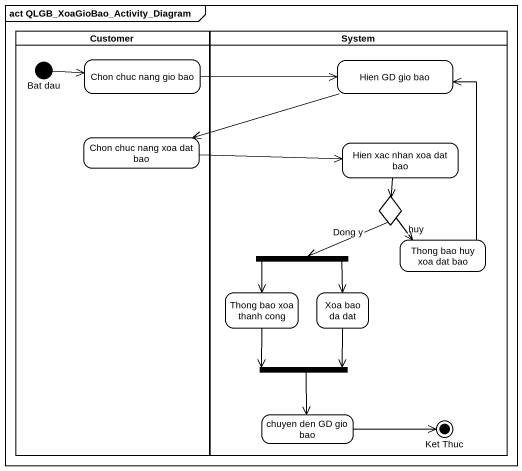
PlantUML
@startuml
mainframe act QLGB_XoaGioBao_Activity_Diagram
hide empty description
state Customer <<partition>> {
  state "Bat dau" as Bat_dau <<start>>
  state "Chon chuc nang gio bao" as Chon_chuc_nang_gio_bao
  state "Chon chuc nang xoa dat bao" as Chon_chuc_nang_xoa_dat_bao
}
state System <<partition>> {
  state "Hien GD gio bao" as Hien_GD_gio_bao
  state "Hien xac nhan xoa dat bao" as Hien_xac_nhan_xoa_dat_bao
  state choice1 <<choice>>
  state "Thong bao huy xoa dat bao" as Thong_bao_huy_xoa_dat_bao
  state fork1 <<fork>>
  state "Thong bao xoa thanh cong" as Thong_bao_xoa_thanh_cong
  state "Xoa bao da dat" as Xoa_bao_da_dat
  state fork2 <<join>>
  state "chuyen den GD gio bao" as chuyen_den_GD_gio_bao
  state "Ket Thuc" as Ket_Thuc <<end>>
}
Bat_dau -right-> Chon_chuc_nang_gio_bao
Chon_chuc_nang_gio_bao -right-> Hien_GD_gio_bao
Hien_GD_gio_bao -left-> Chon_chuc_nang_xoa_dat_bao
Chon_chuc_nang_xoa_dat_bao -right-> Hien_xac_nhan_xoa_dat_bao
Hien_xac_nhan_xoa_dat_bao --> choice1
choice1 --> Thong_bao_huy_xoa_dat_bao : huy
choice1 -left-> fork1 : Dong y
Thong_bao_huy_xoa_dat_bao -up-> Hien_GD_gio_bao
fork1 --> Thong_bao_xoa_thanh_cong
fork1 --> Xoa_bao_da_dat
Thong_bao_xoa_thanh_cong --> fork2
Xoa_bao_da_dat --> fork2
fork2 --> chuyen_den_GD_gio_bao
chuyen_den_GD_gio_bao -right-> Ket_Thuc
@enduml
